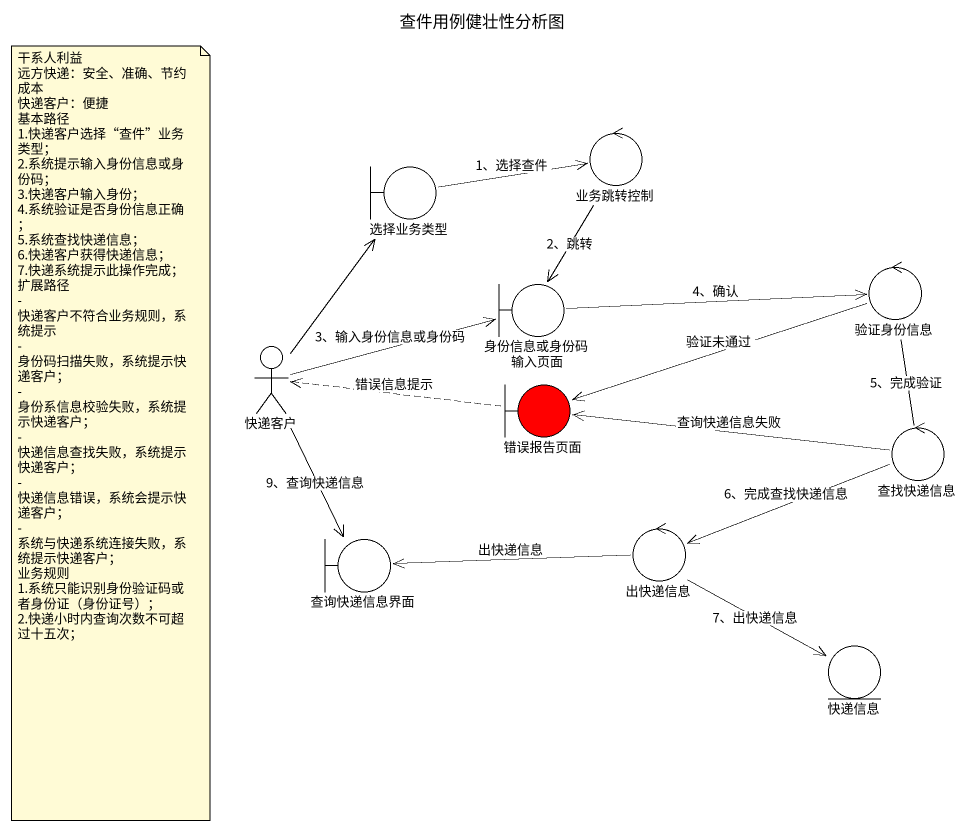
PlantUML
@startuml
title 查件用例健壮性分析图
boundary 选择业务类型
control 业务跳转控制
boundary 身份信息或身份码输入页面
control 验证身份信息
actor 快递客户
boundary 错误报告页面 #FF0000
control 查找快递信息
boundary 查询快递信息界面
control 出快递信息
entity 快递信息
选择业务类型 -right-> 业务跳转控制 : 1、选择查件
业务跳转控制 --> 身份信息或身份码输入页面 : 2、跳转
身份信息或身份码输入页面 -right-> 验证身份信息 : 4、确认
验证身份信息 -left-> 错误报告页面 : 验证未通过
验证身份信息 -- 查找快递信息 : 5、完成验证
快递客户 -up-> 选择业务类型
快递客户 -right-> 身份信息或身份码输入页面 : 3、输入身份信息或身份码
快递客户 --> 查询快递信息界面 : 9、查询快递信息
错误报告页面 .left.> 快递客户 : 错误信息提示
查找快递信息 -left-> 错误报告页面 : 查询快递信息失败
查找快递信息 -left-> 出快递信息 : 6、完成查找快递信息
出快递信息 -left-> 查询快递信息界面 : 出快递信息
出快递信息 --> 快递信息 : 7、出快递信息
note as N1
  干系人利益
  远方快递：安全、准确、节约成本
  快递客户：便捷
  基本路径
  1.快递客户选择“查件”业务类型；
  2.系统提示输入身份信息或身份码；
  3.快递客户输入身份；
  4.系统验证是否身份信息正确；
  5.系统查找快递信息；
  6.快递客户获得快递信息；
  7.快递系统提示此操作完成；
  扩展路径
  - 快递客户不符合业务规则，系统提示
  - 身份码扫描失败，系统提示快递客户；
  - 身份系信息校验失败，系统提示快递客户；
  - 快递信息查找失败，系统提示快递客户；
  - 快递信息错误，系统会提示快递客户；
  - 系统与快递系统连接失败，系统提示快递客户；
  业务规则
  1.系统只能识别身份验证码或者身份证（身份证号）；
  2.快递小时内查询次数不可超过十五次；
end note
@enduml
